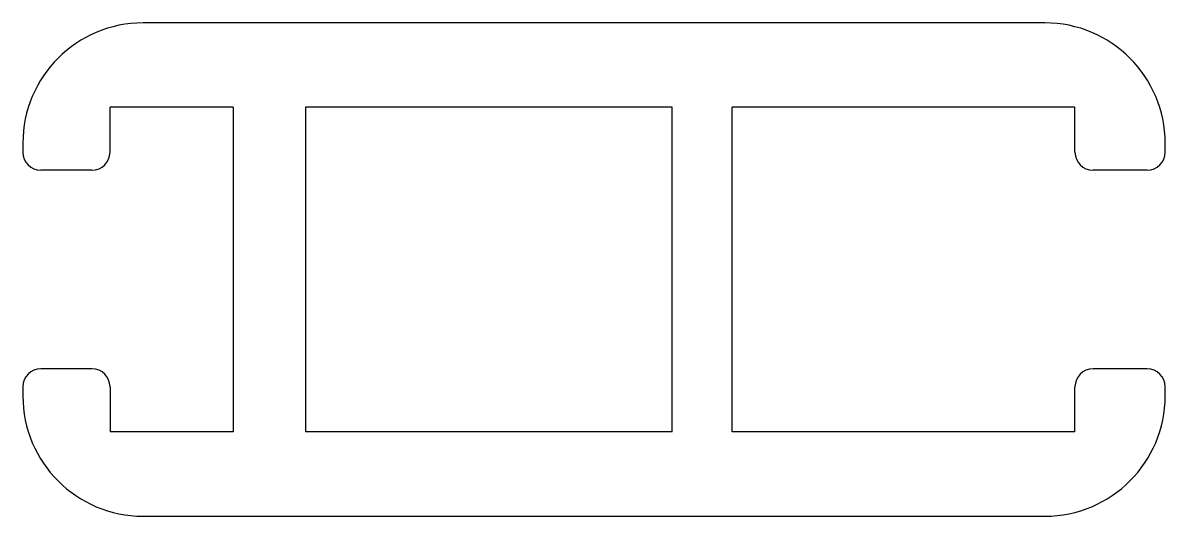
# Model space of a CAD drawing. Extents: x 1460.5 to 1479.5, y 1770.8 to 1779.
import ezdxf

# ---------------------------------------------------------------- set-up
doc = ezdxf.new("R2010")
doc.units = 0
doc.layers.get('0').update_dxf_attribs({"linetype": 'CONTINUOUS'})

msp = doc.modelspace()

# ---------------------------------------------------------------- linework, layer by layer
for p, q in [((1477.463, 1779.04), (1462.463, 1779.04)), ((1461.913, 1776.89), (1461.913, 1777.64)), ((1463.963, 1777.64), (1461.913, 1777.64)), ((1463.963, 1777.64), (1463.963, 1772.24)), ((1465.163, 1777.64), (1465.163, 1772.24)), ((1471.263, 1777.64), (1465.163, 1777.64)), ((1471.263, 1772.24), (1471.263, 1777.64)), ((1477.963, 1777.64), (1472.263, 1777.64)), ((1472.263, 1772.24), (1472.263, 1777.64)), ((1477.963, 1776.89), (1477.963, 1777.64)), ((1460.463, 1777.04), (1460.463, 1776.89)), ((1479.463, 1776.89), (1479.463, 1777.04)), ((1461.613, 1776.59), (1460.763, 1776.59)), ((1479.163, 1776.59), (1478.263, 1776.59)), ((1461.613, 1773.29), (1460.763, 1773.29)), ((1479.163, 1773.29), (1478.263, 1773.29)), ((1460.463, 1772.99), (1460.463, 1772.84)), ((1461.913, 1772.99), (1461.913, 1772.24)), ((1477.963, 1772.24), (1477.963, 1772.99)), ((1479.463, 1772.84), (1479.463, 1772.99)), ((1463.963, 1772.24), (1461.913, 1772.24)), ((1471.263, 1772.24), (1465.163, 1772.24)), ((1477.963, 1772.24), (1472.263, 1772.24)), ((1462.463, 1770.84), (1477.463, 1770.84))]:
    msp.add_line(p, q)
for centre, radius, start, end in [((1462.463, 1777.04), 2, 90, 180), ((1477.463, 1777.04), 2, 0, 90), ((1460.763, 1776.89), 0.3, 180, 270), ((1461.613, 1776.89), 0.3, 270, 0), ((1478.263, 1776.89), 0.3, 180, 270), ((1479.163, 1776.89), 0.3, 270, 0), ((1460.763, 1772.99), 0.3, 90, 180), ((1461.613, 1772.99), 0.3, 0, 90), ((1478.263, 1772.99), 0.3, 90, 180), ((1479.163, 1772.99), 0.3, 0, 90), ((1462.463, 1772.84), 2, 180, 270), ((1477.463, 1772.84), 2, 270, 0)]:
    msp.add_arc(centre, radius, start, end)

doc.saveas('drawing.dxf')
